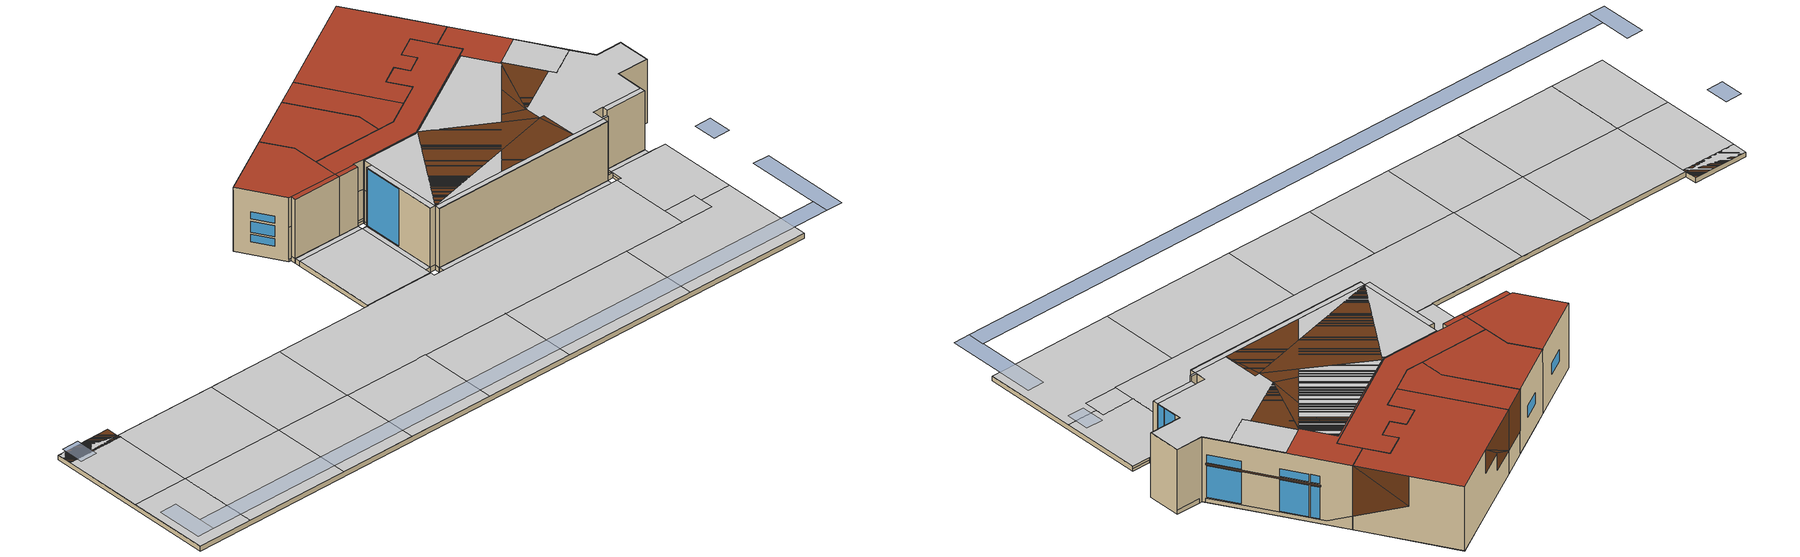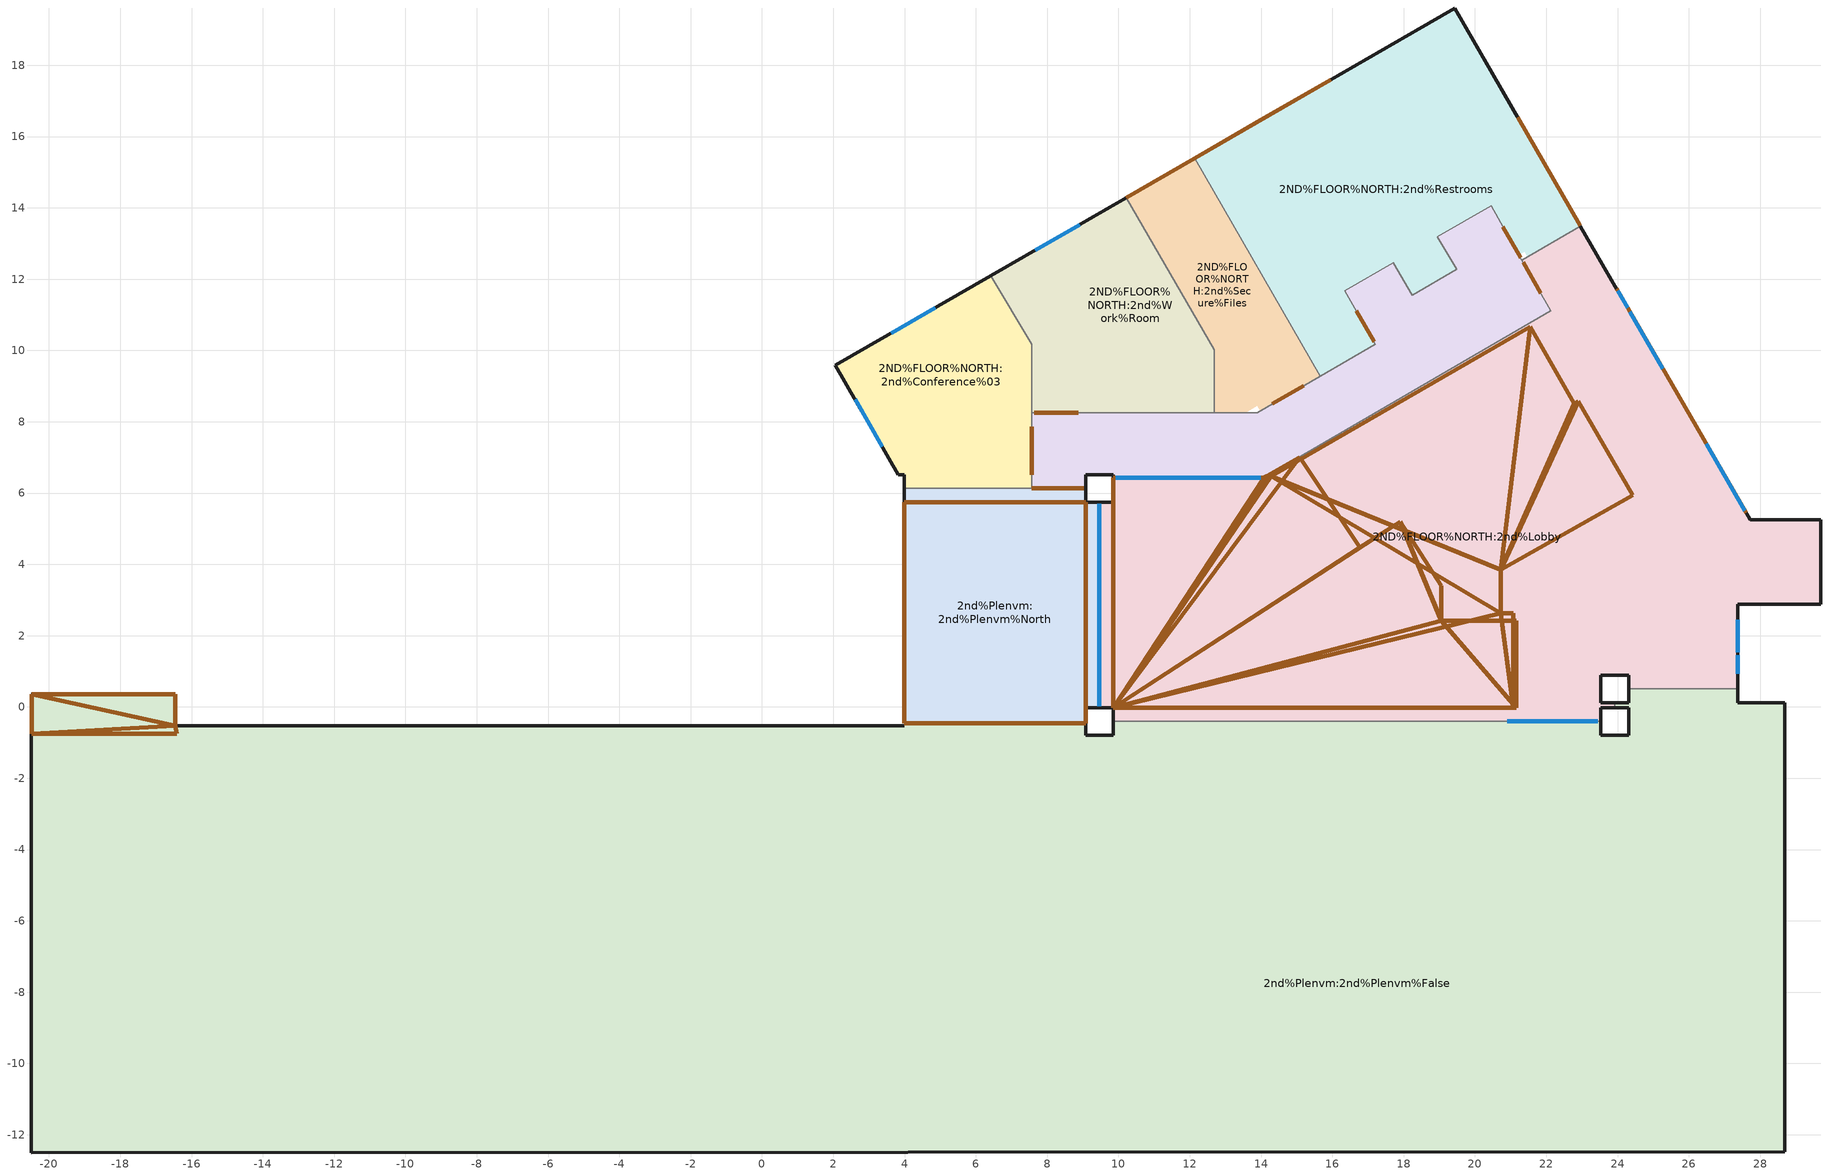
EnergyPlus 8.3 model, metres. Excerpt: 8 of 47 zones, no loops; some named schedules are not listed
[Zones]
2nd%Plenvm:2nd%Plenvm%False
 floor outside (27): 28.69,-12.48 -20.49,-12.51 -20.49,0.36 -16.46,0.36 -16.46,-0.52 3.99,-0.52 3.99,-0.78 -16.71,-0.78 -16.71,-0.72 -16.71,0.11 -20.24,0.11 -20.24,-0.72 -20.23,-6.1 -20.22,-12.26 -13.11,-12.26 24.42,-12.26 24.42,-6.89 24.64,-6.89 24.64,-6.9 27.38,-6.9 27.38,-4.08 27.37,-4.08 27.37,0.12 28.69,0.12 z4.42
 floor to 1ST%FLOOR:1st%Conference (6): -16.36,-6.1 -20.23,-6.1 -20.24,-0.71 -16.71,-0.71 -16.71,-0.78 -16.36,-0.78 z4.42
 floor to 1ST%FLOOR:1st%Research%Open%NE (6): 6.63,-3.26 3.14,-3.26 3.14,-5.65 -3.2,-5.65 -3.2,-0.78 3.99,-0.78 3.99,-0.45 6.63,-0.45 z4.42
 floor to 1ST%FLOOR:1st%Lobby (6): 27.37,-4.08 24.64,-4.08 24.64,-3.26 22.69,-3.26 22.69,-4.45 20.27,-4.45 20.27,-3.26 6.63,-3.26 6.63,-0.45 9.08,-0.45 9.08,-0.79 24.31,-0.79 24.31,0.12 27.37,0.12 z4.42; 27.37,0.12 24.31,0.12 24.31,0.51 27.37,0.51 z4.42; 24.31,-0.02 23.92,-0.02 23.92,0.12 24.31,0.12 z4.42; 23.53,-0.79 9.85,-0.79 9.85,-0.41 23.53,-0.41 z4.42
 floor to 1ST%FLOOR:1st%HVAC%Shaft (6): -16.71,-0.71 -20.24,-0.71 -20.24,0.11 -16.71,0.11 z4.42
 floor to 1ST%FLOOR:1st%Classroom (6): 24.42,-12.26 8.97,-12.26 8.97,-4.63 10.63,-4.63 10.63,-3.26 20.27,-3.26 20.27,-4.45 22.69,-4.45 22.69,-3.26 24.64,-3.26 24.64,-6.89 24.42,-6.89 z4.42
 floor to 1ST%FLOOR:1st%Vestibule (6): 27.37,-6.89 24.64,-6.89 24.64,-4.08 27.37,-4.08 z4.42
 floor to 1ST%FLOOR:1st%Research%Open%NW (6): -9.55,-5.65 -13.57,-5.65 -13.57,-2.72 -16.36,-2.72 -16.36,-0.78 -9.55,-0.78 z4.42
 floor to 1ST%FLOOR:1st%Research%Open%NM (6): -3.2,-5.65 -9.55,-5.65 -9.55,-0.78 -3.2,-0.78 z4.42
 floor to 1ST%FLOOR:1st%Break%Room (6): -13.11,-12.26 -20.22,-12.26 -20.23,-6.1 -16.36,-6.1 -16.36,-2.72 -13.57,-2.72 -13.57,-10.5 -13.11,-10.5 z4.42
 floor to 1ST%FLOOR:1st%Phone%Booth (6): 6.63,-5.65 3.14,-5.65 3.14,-3.26 6.63,-3.26 z4.42
 floor to 1ST%FLOOR:1st%Volunteer%Area (6): 8.97,-12.26 3.14,-12.26 3.14,-5.65 6.63,-5.65 6.63,-3.26 10.63,-3.26 10.63,-4.63 8.97,-4.63 z4.42
 floor to 1ST%FLOOR:1st%Research%Open%SW (6): -9.55,-12.26 -13.11,-12.26 -13.11,-10.5 -13.57,-10.5 -13.57,-5.65 -9.55,-5.65 z4.42
 floor to 1ST%FLOOR:1st%Research%Open%SM (6): -3.2,-12.26 -9.55,-12.26 -9.55,-5.65 -3.2,-5.65 z4.42
 floor to 1ST%FLOOR:1st%Research%Open%SE (6): 3.14,-12.26 -3.2,-12.26 -3.2,-5.65 3.14,-5.65 z4.42
 wall outside (extWall_61): -20.49,0.36 -20.49,-12.51 28.69,-12.48 28.69,0.12 / 3.99,-0.52 -16.46,-0.52 -16.46,0.36 z4.42:4.78; 28.69,0.12 27.37,0.12 z4.42:4.6; 28.69,0.12 27.37,0.12 z4.6:4.78
 wall outside (63): -16.46,0.36 -20.49,0.36 z4.42:4.78
 wall outside (65): 24.31,-0.02 24.31,-0.79 23.53,-0.79 / 9.85,-0.79 9.08,-0.79 z4.42:4.6; 24.31,-0.02 24.31,-0.79 23.53,-0.79 / 9.85,-0.79 9.08,-0.79 z4.6:4.78; 9.08,-0.79 9.08,-0.45 z4.42:4.78
 wall outside (67): 27.37,0.12 27.37,0.51 / 24.31,0.51 24.31,0.12 23.92,0.12 / 23.92,-0.02 24.31,-0.02 / 23.53,-0.79 23.53,-0.41 / 9.85,-0.41 9.85,-0.79 z4.42:4.78
 wall to 2nd%Plenvm:2nd%Plenvm%North (65): 9.08,-0.45 3.99,-0.45 z4.42:4.78
 wall to 2ND%FLOOR%NORTH:2nd%Lobby (52): 27.37,0.51 24.31,0.51 z4.42:4.78
 wall to 2ND%FLOOR%NORTH:2nd%Lobby (66): 23.53,-0.41 9.85,-0.41 z4.42:4.78
 door inside (7): -20.49,0.36 -16.46,-0.53 -16.46,0.36 z4.78; -20.49,-0.75 -16.41,-0.75 -16.46,-0.53 z4.78; -20.49,-0.75 -16.46,-0.53 -20.49,0.36 z4.78
 ceiling to 2ND%FLOOR%SOUTH:2nd%HVAC%Shaft (5): -20.49,-0.75 -16.41,-0.75 -16.41,-0.52 -16.46,-0.52 -16.46,0.36 -20.49,0.36 z4.78
 ceiling to 2ND%FLOOR%SOUTH:2nd%Open%Office%NE (3): -3.25,-6.65 19.4,-6.68 23.99,-6.68 23.99,-0.79 9.08,-0.79 9.08,-0.45 3.99,-0.45 3.99,-0.52 -3.25,-0.52 z4.78
 ceiling to 2ND%FLOOR%SOUTH:2nd%Conference%02 (3): 23.99,-5.07 26.41,-5.07 26.41,-5.68 28.69,-5.68 28.69,0.12 24.31,0.12 24.31,-0.79 23.99,-0.79 z4.78
 ceiling to 2ND%FLOOR%SOUTH:2nd%Open%Office%SW (3): -20.49,-12.51 -16.41,-12.51 -16.41,-6.64 -20.49,-6.63 z4.78
 ceiling to 2ND%FLOOR%SOUTH:2nd%Open%Office%SMW (3): -16.41,-12.51 -8.82,-12.51 -8.82,-6.64 -16.41,-6.64 z4.78
 ceiling to 2ND%FLOOR%SOUTH:2nd%Open%Office%SM (3): -8.82,-12.51 -3.25,-12.5 -3.25,-6.65 -8.82,-6.64 z4.78
 ceiling to 2ND%FLOOR%SOUTH:2nd%Open%Office%SE (3): -3.25,-12.5 3.09,-12.5 3.09,-6.66 -3.25,-6.65 z4.78
 ceiling to 2ND%FLOOR%SOUTH:2nd%Open%Office%SME1 (3): 3.09,-12.5 9.61,-12.5 9.61,-6.67 3.09,-6.66 z4.78
 ceiling to 2ND%FLOOR%SOUTH:2nd%Open%Office%SME (3): 9.61,-12.5 19.4,-12.49 19.4,-6.68 9.61,-6.67 z4.78
 ceiling to 2ND%FLOOR%SOUTH:2nd%Conference%01 (3): 19.4,-12.49 28.69,-12.48 28.69,-5.68 26.41,-5.68 26.41,-6.68 19.4,-6.68 z4.78
 ceiling to 2ND%FLOOR%SOUTH:2nd%Phone%Booth (3): 23.99,-6.68 26.41,-6.68 26.41,-5.07 23.99,-5.07 z4.78
 ceiling to 2ND%FLOOR%SOUTH:2nd%Open%Office%NMW (3): -16.41,-6.64 -8.82,-6.64 -8.82,-0.52 -16.41,-0.52 z4.78
 ceiling to 2ND%FLOOR%SOUTH:2nd%Open%Office%NME (3): -8.82,-6.64 -3.25,-6.65 -3.25,-0.52 -8.82,-0.52 z4.78
 ceiling to 2ND%FLOOR%SOUTH:2nd%Open%Office%NW (3): -20.49,-6.63 -16.41,-6.64 -16.41,-0.75 -20.49,-0.75 z4.78
 ceiling to 2ND%FLOOR%SOUTH:2nd%Conference%02 (67): 24.31,0.12 27.37,0.12 27.37,0.51 24.31,0.51 z4.78
 ceiling to 2ND%FLOOR%SOUTH:2nd%Open%Office%NE (67): 9.86,-0.79 23.53,-0.79 23.53,-0.41 9.86,-0.41 z4.78
2nd%Plenvm:2nd%Plenvm%North
 floor to 1ST%FLOOR:1st%Lobby (6): 9.08,-0.45 3.99,-0.45 3.99,5.74 9.08,5.74 z4.42; 9.47,-0.02 9.08,-0.02 9.08,5.74 9.47,5.74 z4.42; 9.08,5.74 3.99,5.74 3.99,6.13 9.08,6.13 z4.42
 wall outside (29): 9.08,-0.45 9.08,-0.02 z4.42:4.6; 9.08,-0.45 9.08,-0.02 z4.6:4.78; 3.99,5.74 3.99,-0.45 z4.42:4.78
 wall outside (67): 9.08,-0.02 9.47,-0.02 / 9.47,5.74 9.08,5.74 9.08,6.13 / 3.99,6.13 3.99,5.74 z4.42:4.78
 wall to 2ND%FLOOR%NORTH:2nd%Lobby (32): 9.47,-0.02 9.47,5.74 z4.42:4.78
 wall to 2ND%FLOOR%NORTH:2nd%Corridor (22): 9.08,6.13 7.57,6.13 z4.42:4.78
 wall to 2ND%FLOOR%NORTH:2nd%Conference%03 (22): 7.57,6.13 3.99,6.13 z4.42:4.78
 window inside (1008): 9.47,0.02 9.47,5.7 z4.46:4.74
 door inside (7): 9.08,-0.45 4,-0.45 4,5.74 9.08,5.74 z4.42
 ceiling to 2ND%FLOOR%SOUTH:2nd%Open%Office%NE (3): 3.99,-0.45 9.08,-0.45 9.08,5.74 3.99,5.74 z4.78
 ceiling to 2ND%FLOOR%SOUTH:2nd%Open%Office%NE (67): 9.08,-0.01 9.47,-0.01 9.47,5.74 9.08,5.74 z4.78; 4,5.74 9.07,5.74 9.07,6.13 4,6.13 z4.78
2ND%FLOOR%NORTH:2nd%Lobby
 floor to 1ST%FLOOR:1st%Lobby (6): 27.37,0.89 23.53,0.89 23.53,-0.02 9.85,-0.02 9.85,6.43 14.08,6.43 19.49,9.57 20.83,7.24 22.89,8.43 23.85,6.74 26.1,8.04 27.72,5.25 29.69,5.25 29.69,2.87 27.37,2.87 z4.42; 23.92,-0.02 23.53,-0.02 23.53,0.12 23.92,0.12 z4.42; 27.37,0.51 24.31,0.51 24.31,0.89 27.37,0.89 z4.42; 9.85,-0.02 9.47,-0.02 9.47,5.74 9.85,5.74 z4.42; 23.53,-0.41 9.85,-0.41 9.85,-0.02 23.53,-0.02 z4.42
 floor to 1ST%FLOOR:1st%Electrical%Room (6): 26.1,8.04 23.85,6.74 22.89,8.43 21.55,10.77 22.11,11.1 22.3,11.2 21.47,12.63 22.96,13.49 z4.42
 floor to 1ST%FLOOR:1st%Corridor (6): 22.3,11.2 22.13,11.11 21.31,12.53 21.47,12.63 z4.42
 floor to 1ST%FLOOR:1st%Elevator%Machine (6): 22.89,8.43 20.83,7.24 19.49,9.57 21.55,10.77 z4.42
 floor to 2ND%FLOOR%NORTH:2nd%Lobby (67): 23.92,-0.02 23.53,-0.02 23.53,0.12 23.92,0.12 z4.78; 23.92,-0.02 23.53,-0.02 23.53,0.12 23.92,0.12 z4.78; 27.37,0.51 24.31,0.51 24.31,0.89 27.37,0.89 z4.78; 27.37,0.51 24.31,0.51 24.31,0.89 27.37,0.89 z4.78; 9.85,-0.02 9.47,-0.02 9.47,5.74 9.85,5.74 z4.78; 9.85,-0.02 9.47,-0.02 9.47,5.74 9.85,5.74 z4.78; 23.53,-0.41 9.85,-0.41 9.85,-0.02 23.53,-0.02 z4.78; 23.53,-0.41 9.85,-0.41 9.85,-0.02 23.53,-0.02 z4.78
 wall outside (21): 23.53,0.12 23.53,0.89 z4.42:4.6; 23.53,0.12 23.53,0.89 z4.78:6.96; 23.53,0.12 23.53,0.89 z4.6:4.78; 23.53,0.12 23.53,0.89 z6.96:9.15
 wall outside (51): 23.53,0.89 24.31,0.89 z4.42:4.6; 23.53,0.89 24.31,0.89 z4.6:6.96; 23.53,0.89 24.31,0.89 z6.96:9.14
 wall outside (extWall_33): 27.37,0.89 27.37,2.87 z4.42:9.15; 27.72,5.25,4.42 27.61,5.44,4.42 27.61,5.44,4.73 23.79,12.06,4.73 22.96,13.49,5.43 22.96,13.49,9.15 27.72,5.25,9.15
 wall outside (35): 27.37,2.87 29.69,2.87 29.69,5.25 z4.42:9.15; 29.69,5.25,4.73 27.94,5.25,4.73 27.94,5.25,4.42 27.72,5.25,4.42 27.72,5.25,9.15 29.69,5.25,9.15
 wall outside (29): 9.85,6.43 9.85,5.74 z4.42:4.6; 9.85,6.43 9.85,5.74 z4.6:6.96; 9.85,6.43 9.85,5.74 z6.96:9.14
 wall outside (67): 23.92,0.12 23.53,0.12 / 24.31,0.89 24.31,0.51 / 27.37,0.51 27.37,0.89 / 9.85,5.74 9.47,5.74 / 9.47,-0.02 9.85,-0.02 9.85,-0.41 / 23.53,-0.41 23.53,-0.02 23.92,-0.02 z4.42:4.78; 23.92,0.12 23.53,0.12 / 24.31,0.89 24.31,0.51 / 27.37,0.51 27.37,0.89 / 9.85,5.74 9.47,5.74 / 9.47,-0.02 9.85,-0.02 9.85,-0.41 / 23.53,-0.41 23.53,-0.02 23.92,-0.02 z4.78:9.15
 wall to 2ND%FLOOR%SOUTH:2nd%Open%Office%NE (22): 9.47,5.74 9.47,-0.01 / 9.86,-0.41 23.53,-0.41 z4.78:9.14
 wall to 2ND%FLOOR%SOUTH:2nd%Conference%02 (52): 24.31,0.51 27.37,0.51 z4.78:9.14
 wall to 2ND%FLOOR%SOUTH:2nd%Conference%02 (22): 23.92,-0.01 23.92,0.11 z4.78:9.14
 wall ground (35): 29.69,5.25 27.94,5.25 z4.42:4.73
 wall ground (extWall_33): 27.61,5.44,4.42 22.96,13.49,4.42 22.96,13.49,5.43 23.79,12.06,4.73 27.61,5.44,4.73
 wall to 2ND%FLOOR%NORTH:2nd%Restrooms (21): 22.96,13.49 21.31,12.53 z4.42:9.15
 wall to 2ND%FLOOR%NORTH:2nd%Corridor (21): 21.31,12.53 22.13,11.11 14.08,6.43 9.85,6.43 z4.42:9.15
 window inside (1006): 9.47,5.65 9.47,0.07 z4.87:9.05; 20.9,-0.41 23.44,-0.41 z4.87:7.22; 13.99,6.43 9.92,6.43 z4.79:9.08
 window (extWin_1003): 27.37,0.94 27.37,1.46 / 27.37,1.54 27.37,2.45 z4.46:9.1; 24.28,11.2 24.01,11.67 z4.79:7.1
 window (1005): 25.27,9.48 24.35,11.09 z4.79:7.1
 window (1002): 27.57,5.5 26.49,7.38 / 25.27,9.48 24.35,11.09 / 24.28,11.2 24.01,11.67 z7.33:7.92
 window (1004): 27.57,5.5 26.49,7.38 z4.79:7.1
 door inside (7): 19.05,2.42 17.91,5.2 19.05,3.4 z4.42; 21.16,-0.02 19.05,2.42 21.16,2.42 z4.42; 21.16,-0.02 9.85,-0.02 19.05,2.42 z4.42; 19.05,2.42 9.85,-0.02 17.91,5.2 z4.42; 16.78,4.48 17.91,5.2 9.85,-0.02 z4.42; 16.78,4.48 9.85,-0.02 15.08,7.01 z4.42; 9.85,-0.02 14.08,6.42 15.08,7.01 z4.42; 9.85,-0.02 9.86,6.42 14.08,6.42 z4.42; 20.73,3.85 24.42,5.93 22.9,8.57 z9.15; 20.73,3.85 22.9,8.57 22.79,8.51 z9.15; 20.73,3.85 22.79,8.51 21.55,10.67 z9.15; 14.29,6.48 20.73,3.85 21.55,10.67 z9.15; 14.29,6.48 20.73,2.63 20.73,3.85 z9.15; 21.08,-0.02 21.08,2.63 20.73,2.63 z9.15; 9.85,-0.02 21.08,-0.02 20.73,2.63 z9.15; 9.85,-0.02 20.73,2.63 14.29,6.48 z9.15; 9.85,-0.02 14.29,6.48 14.17,6.48 z9.15; 9.85,-0.02 14.17,6.48 14.08,6.42 z9.15; 9.85,-0.02 14.08,6.42 9.86,6.42 z9.15
 door (75): 27.61,5.44 23.98,11.72 z7.16:7.27
 door inside (25): 21.35,12.47 21.85,11.6 z4.72:7.15
 ceiling to 3RD%FLOOR%LOWER:3rd%Lower%Lobby (5): 9.85,-0.02 23.53,-0.02 23.53,0.89 27.35,0.89 27.35,2.89 29.68,2.89 29.68,5.23 27.71,5.23 26.84,6.73 24.68,5.49 22.9,8.57 22.79,8.51 21.55,10.67 14.29,6.48 14.17,6.48 14.08,6.43 9.85,6.43 z9.15
 ceiling to 3RD%FLOOR%LOWER:3rd%Lower%Vestibule (5): 24.68,5.49 26.84,6.73 25.05,9.82 22.9,8.57 z9.15
 ceiling to 3RD%FLOOR%LOWER:3rd%Lower%Lobby (67): 23.53,-0.02 23.92,-0.02 23.92,0.12 23.53,0.12 z9.15; 24.31,0.51 27.35,0.51 27.35,0.89 24.31,0.89 z9.15; 9.47,-0.02 9.85,-0.02 9.85,5.74 9.47,5.74 z9.15; 9.85,-0.38 23.53,-0.38 23.53,-0.02 9.85,-0.02 z9.15
 roof outside (roof_69): 14.17,6.48 14.29,6.48 21.55,10.67 22.79,8.51 25.05,9.82 27.71,5.23 29.68,5.23 29.68,2.89 27.35,2.89 27.35,0.89 27.37,0.89 27.37,2.87 29.69,2.87 29.69,5.25 27.72,5.25 22.96,13.49 21.31,12.53 22.13,11.11 z9.15
 roof outside (67): 9.85,-0.41 23.53,-0.41 23.53,-0.38 9.85,-0.38 z9.15
2ND%FLOOR%NORTH:2nd%Corridor
 floor to 1ST%FLOOR:1st%Lobby (10): 19.49,9.57 14.08,6.43 9.85,6.43 9.85,6.52 8.27,6.52 8.27,7.69 12.6,7.69 13.56,8.25 13.89,8.25 13.98,8.3 14.8,6.87 19.49,9.58 z4.42; 9.08,6.13 7.57,6.13 7.57,6.23 8.27,6.23 8.27,6.52 9.08,6.52 z4.42
 floor to 1ST%FLOOR:1st%Restroom (10): 21.23,12.68 17.13,10.32 16.34,11.68 17.71,12.46 18.24,11.55 19.49,12.27 18.94,13.19 20.45,14.06 z4.42
 floor to 1ST%FLOOR:1st%Mchncl%Rm%01 (10): 10.21,7.69 8.27,7.69 8.27,6.52 7.57,6.52 7.57,8.25 10.21,8.25 z4.42; 8.27,6.23 7.57,6.23 7.57,6.52 8.27,6.52 z4.42
 floor to 1ST%FLOOR:1st%Corridor (10): 22.13,11.11 14.8,6.87 13.98,8.3 17.21,10.18 17.13,10.32 21.23,12.68 21.31,12.53 z4.42
 floor to 1ST%FLOOR:1st%Edctn%Strg (10): 13.56,8.25 12.6,7.69 10.21,7.69 10.21,8.25 z4.42
 floor to 2ND%FLOOR%NORTH:2nd%Corridor (67): 9.08,6.13 7.57,6.13 7.57,6.52 9.08,6.52 z4.78; 9.08,6.13 7.57,6.13 7.57,6.52 9.08,6.52 z4.78
 wall outside (29): 9.08,6.52 9.85,6.52 z4.42:4.6; 9.08,6.52 9.85,6.52 z4.78:6.96; 9.08,6.52 9.85,6.52 z4.6:4.78; 9.08,6.52 9.85,6.52 z6.96:9.15; 9.85,6.52 9.85,6.43 z4.42:9.15
 wall outside (67): 9.08,6.13 9.08,6.52 z4.42:4.78; 9.08,6.13 9.08,6.52 z4.78:9.15
 wall to 2ND%FLOOR%SOUTH:2nd%Open%Office%NE (22): 7.57,6.13 9.07,6.13 z4.78:9.14
 wall to 2ND%FLOOR%NORTH:2nd%Restrooms (22): 21.31,12.53 20.45,14.06 18.94,13.19 19.49,12.27 18.24,11.55 17.71,12.46 16.34,11.68 17.21,10.18 15.67,9.28 z4.42:9.15
 wall to 2ND%FLOOR%NORTH:2nd%Secure%Files (21): 15.67,9.28 13.89,8.25 12.68,8.25 z4.42:9.15
 wall to 2ND%FLOOR%NORTH:2nd%Work%Room (22): 12.68,8.25 7.57,8.25 z4.42:9.15
 wall to 2ND%FLOOR%NORTH:2nd%Conference%03 (22): 7.57,8.25 7.57,6.52 z4.42:9.15
 wall to 2ND%FLOOR%NORTH:2nd%Conference%03 (67): 7.57,6.52 7.57,6.13 z4.42:4.78; 7.57,6.52 7.57,6.13 z4.78:9.15
 door inside (7): 7.57,6.13 9.03,6.13 z4.83:9.09; 8.88,8.25 7.64,8.25 z4.72:7.15
 door inside (25): 16.67,11.11 17.17,10.24 / 21.28,12.6 20.78,13.48 / 7.57,7.86 7.57,6.52 z4.72:7.15; 15.19,9.01 14.32,8.5 z4.72:6.85
 ceiling to 3RD%FLOOR%LOWER:3rd%Lower%Lobby (5): 9.85,6.43 14.08,6.43 14.17,6.48 9.85,6.48 z9.15
 roof outside (roof_69): 7.57,6.52 9.85,6.52 9.85,6.48 14.17,6.48 22.13,11.11 21.31,12.53 20.45,14.06 18.94,13.19 19.49,12.27 18.24,11.55 17.71,12.46 16.34,11.68 17.21,10.18 13.89,8.25 7.57,8.25 z9.15
 roof outside (67): 7.57,6.13 9.08,6.13 9.08,6.52 7.57,6.52 z9.15
2ND%FLOOR%NORTH:2nd%Conference%03
 floor to 1ST%FLOOR:1st%Lobby (10): 7.57,6.13 3.99,6.13 3.99,6.23 7.57,6.23 z4.42
 floor to 1ST%FLOOR:1st%Mchncl%Rm%01 (10): 7.57,6.52 3.83,6.52 2.06,9.58 6.42,12.1 7.57,10.18 z4.42; 7.57,6.23 3.99,6.23 3.99,6.52 7.57,6.52 z4.42
 floor to 2ND%FLOOR%NORTH:2nd%Conference%03 (67): 7.57,6.13 3.99,6.13 3.99,6.52 7.57,6.52 z4.78; 7.57,6.13 3.99,6.13 3.99,6.52 7.57,6.52 z4.78
 wall outside (59): 6.42,12.1 2.06,9.58 3.83,6.52 z4.42:9.15
 wall outside (29): 3.83,6.52 4,6.52 z4.6:6.96; 3.83,6.52 4,6.52 z6.96:9.14
 wall outside (67): 3.99,6.52 3.99,6.13 z4.42:4.78; 3.99,6.52 3.99,6.13 z4.78:9.15
 wall to 2ND%FLOOR%SOUTH:2nd%Open%Office%NE (22): 4,6.13 7.57,6.13 z4.78:9.14
 wall to 2ND%FLOOR%NORTH:2nd%Work%Room (21): 7.57,8.25 7.57,10.18 6.42,12.1 z4.42:9.15
 window (1009): 4.87,11.2 3.62,10.48 z6.1:6.93
 window (extWin_1001): 2.61,8.62 3.38,7.3 z7.05:7.6
 window (1002): 2.61,8.62 3.38,7.3 z5.35:5.9
 window (extWin_1003): 2.61,8.62 3.38,7.3 z6.07:6.89
 roof outside (roof_69): 3.83,6.52 7.57,6.52 7.57,10.18 6.42,12.1 2.06,9.58 z9.15
 roof outside (67): 3.99,6.13 7.57,6.13 7.57,6.52 3.99,6.52 z9.15
2ND%FLOOR%NORTH:2nd%Restrooms
 floor to 1ST%FLOOR:1st%Electrical%Room (6): 22.96,13.49 21.47,12.63 21.39,12.77 22.88,13.64 z4.42
 floor to 1ST%FLOOR:1st%Restroom (6): 21.23,12.68 20.45,14.06 18.94,13.19 19.49,12.27 18.24,11.55 17.71,12.46 16.34,11.68 17.13,10.32 15.6,9.44 15.07,10.33 12.15,15.4 19.43,19.61 22.88,13.64 21.39,12.77 z4.42
 floor to 1ST%FLOOR:1st%Corridor (6): 17.21,10.18 15.67,9.28 15.07,10.32 15.07,10.33 15.6,9.44 17.13,10.32 z4.42
 wall outside (extWall_55): 22.96,13.49,5.43 21.2,16.54,6.94 21.2,16.54,9.15 22.96,13.49,9.15; 15.95,17.6,7.42 14,16.47,7.42 14,16.47,6.12 12.14,15.4,6.12 12.14,15.4,9.15 15.95,17.6,9.15
 wall ground (extWall_55): 22.96,13.49,4.42 19.43,19.61,4.42 19.43,19.61,9.15 21.2,16.54,9.15 21.2,16.54,6.94 22.96,13.49,5.43; 19.43,19.61,4.42 12.14,15.4,4.42 12.14,15.4,6.12 14,16.47,6.12 14,16.47,7.42 15.95,17.6,7.42 15.95,17.6,9.15 19.43,19.61,9.15
 wall to 2ND%FLOOR%NORTH:2nd%Secure%Files (41): 12.14,15.4 15.67,9.28 z4.42:9.15
 door (59): 22.96,13.49,9.14 21.2,16.54,6.94 21.2,16.54,9.14; 22.96,13.49,5.44 21.2,16.54,6.94 22.96,13.49,9.14; 15.95,17.6,9.14 12.14,15.4,6.12 12.14,15.4,9.14; 14,16.47,7.42 12.14,15.4,6.12 15.95,17.6,9.14; 15.95,17.6,7.42 14,16.47,7.42 15.95,17.6,9.14; 14,16.47,6.12 12.14,15.4,6.12 14,16.47,7.42
 roof outside (roof_69): 15.67,9.28 17.21,10.18 16.34,11.68 17.71,12.46 18.24,11.55 19.49,12.27 18.94,13.19 20.45,14.06 21.31,12.53 22.96,13.49 19.43,19.61 12.14,15.4 z9.15
2ND%FLOOR%NORTH:2nd%Work%Room
 floor to 1ST%FLOOR:1st%Mchncl%Rm%01 (10): 10.21,8.25 7.57,8.25 7.57,10.18 6.42,12.1 7.78,12.88 10.21,8.67 z4.42
 floor to 1ST%FLOOR:1st%Edctn%Strg (10): 12.68,8.25 10.21,8.25 10.21,8.67 7.78,12.88 10.21,14.29 12.68,10.02 z4.42
 wall outside (59): 10.15,14.25,4.42 6.42,12.1,4.42 6.42,12.1,9.15 10.21,14.29,9.15 10.21,14.29,6.12 10.15,14.25,6.12
 wall to 2ND%FLOOR%NORTH:2nd%Secure%Files (21): 12.68,8.25 12.68,10.02 10.21,14.29 z4.42:9.15
 wall ground (59): 10.21,14.29 10.15,14.25 z4.42:6.12
 window (1009): 8.91,13.53 7.66,12.81 z6.1:6.93
 roof outside (roof_69): 7.57,8.25 12.68,8.25 12.68,10.02 10.21,14.29 6.42,12.1 7.57,10.18 z9.15
2ND%FLOOR%NORTH:2nd%Secure%Files
 floor to 1ST%FLOOR:1st%Corridor (10): 15.67,9.28 13.98,8.3 13.89,8.45 13.61,8.28 13.08,9.18 15.07,10.32 z4.42
 floor to 1ST%FLOOR:1st%Edctn%Strg (10): 13.61,8.28 13.56,8.25 12.68,8.25 12.68,10.02 10.21,14.29 12.14,15.4 15.07,10.32 13.08,9.18 z4.42
 wall outside (extWall_55): 12.14,15.4 10.21,14.29 z6.12:9.15
 wall ground (extWall_55): 12.14,15.4 10.21,14.29 z4.42:6.12
 door (59): 12.14,15.4 10.22,14.29 z6.12:9.14
 roof outside (roof_69): 12.68,8.25 13.89,8.25 15.67,9.28 12.14,15.4 10.21,14.29 12.68,10.02 z9.15
shading: 30.3,-3.88 29.07,-3.88 29.07,-2.2 30.3,-2.2 z7.13; -20.88,-14.13 -22.1,-14.13 -22.11,-10.73 -20.88,-10.73 z7.13; -20.88,-3.54 -22.1,-3.54 -22.1,-1.85 -20.88,-1.85 z7.13; 29.08,-14.1 -20.88,-14.13 -20.88,-12.9 29.08,-12.87 z7.13; 30.31,-14.1 29.08,-14.1 29.07,-7.46 30.3,-7.45 z7.13
[Building]
Building: North Axis {deg}=0; Terrain=Suburbs; Loads Convergence Tolerance Value=0.4; Temperature Convergence Tolerance Value {deltaC}=0.4; Solar Distribution=FullExterior; Maximum Number of Warmup Days=25; Minimum Number of Warmup Days=6
[Site:Location]
Phipps_CSL_Building: Latitude {deg}=40.5; Longitude {deg}=-80.22; Time Zone {hr}=-5; Elevation {m}=373
[SizingPeriod:DesignDay] Day of Month=15; Dry-Bulb Temperature Range Modifier Type=DefaultMultipliers; Humidity Condition Type=Wetbulb; Barometric Pressure {Pa}=96923.6; Wind Direction {deg}=0; Rain Indicator=No; Snow Indicator=No; Solar Model Indicator=ASHRAEClearSky; ASHRAE Clear Sky Optical Depth for Beam Irradiance (taub)=0; ASHRAE Clear Sky Optical Depth for Diffuse Irradiance (taud)=0
Name | Month | Day Type | Maximum Dry-Bulb Temperature {C} | Daily Dry-Bulb Temperature Range {deltaC} | Wetbulb or DewPoint at Maximum Dry-Bulb {C} | Wind Speed {m/s} | Daylight Saving Time Indicator | Sky Clearness
Summer Design Day in Phipps_CSL_Building | 7 | SummerDesignDay | 31.7 | 10.5 | 22.5 | 0 | Yes | 0.98
Winter Design Day in Phipps_CSL_Building | 1 | WinterDesignDay | -16.8 | 0 | -16.8 | 12.7 | No | 0
[Site:GroundTemperature:BuildingSurface]
14, 14, 14, 14, 14, 14, 14, 14, 14, 14, 14, 14
[Site:GroundTemperature:Deep]
14.89, 14.89, 14.89, 14.89, 14.89, 14.89, 14.89, 14.89, 14.89, 14.89, 14.89, 14.89
[Site:GroundReflectance]
0.2, 0.2, 0.2, 0.2, 0.2, 0.2, 0.2, 0.2, 0.2, 0.2, 0.2, 0.2
[Site:GroundReflectance:SnowModifier]
1, 1
[Material]
Name | Roughness | Thickness {m} | Conductivity {W/m-K} | Density {kg/m3} | Specific Heat {J/kg-K} | Thermal Absorptance | Solar Absorptance | Visible Absorptance
3_1_10014 | Rough | 0.003 | 0.06 | 288 | 1380 | 0.9 | 0.7 | 0.7
3_2_10013 | Rough | 0.0381 | 0.38 | 1200 | 1000 | 0.9 | 0.7 | 0.7
5_1_10007 | Rough | 0.1397 | 1.311 | 2240 | 836.8 | 0.9 | 0.7 | 0.7
7_1_400 | Rough | 0.2 | 0.1 | 12 | 840 | 0.9 | 0.7 | 0.7
11_1_10005 | Rough | 0.5 | 0.36 | 1840 | 840 | 0.9 | 0.29 | 0.29
11_2_10006 | MediumRough | 0.0508 | 0.049 | 265 | 836.8 | 0.9 | 0.7 | 0.7
13_3_10007 | Rough | 0.3048 | 1.311 | 2240 | 836.8 | 0.9 | 0.7 | 0.7
13_5_10001 | Smooth | 0.0159 | 0.16 | 784.9 | 830 | 0.9 | 0.92 | 0.92
19_1_10004 | Rough | 0.0254 | 0.11 | 544.62 | 1210 | 0.9 | 0.78 | 0.78
15_3_10006 | MediumRough | 0.0787 | 0.049 | 265 | 836.8 | 0.9 | 0.7 | 0.7
15_4_10008 | Smooth | 0.0159 | 0.14 | 784.9 | 830 | 0.9 | 0.92 | 0.92
15_5_10009 | MediumRough | 0.2032 | 0.039 | 48.1 | 1380 | 0.9 | 0.7 | 0.7
21_2_10002 | Rough | 0.0762 | 0.063 | 240 | 1260 | 0.9 | 0.6 | 0.6
25_1_108 | Rough | 0.035 | 0.19 | 700 | 2390 | 0.9 | 0.5 | 0.5
27_1_5 | Rough | 0.105 | 0.84 | 1700 | 800 | 0.9 | 0.7 | 0.7
27_2_103 | Rough | 0.1182 | 0.034 | 35 | 1400 | 0.9 | 0.6 | 0.6
27_3_11 | Rough | 0.1 | 0.51 | 1400 | 1000 | 0.9 | 0.6 | 0.6
27_4_66 | Rough | 0.013 | 0.4 | 1000 | 1000 | 0.9 | 0.5 | 0.5
31_2_6 | Rough | 0.115 | 0.62 | 1700 | 800 | 0.9 | 0.7 | 0.7
47_6_10010 | Smooth | 0.019 | 0.12 | 544 | 1210 | 0.9 | 0.92 | 0.92
51_1_10017 | Rough | 0.0254 | 0.14 | 650 | 2000 | 0.9 | 0.7 | 0.7
51_2_10012 | Rough | 0.0762 | 0.03 | 43 | 1210 | 0.9 | 0.7 | 0.7
51_3_10001 | Smooth | 0.015 | 0.16 | 784.9 | 830 | 0.9 | 0.92 | 0.92
51_5_10009 | MediumRough | 0.101 | 0.039 | 48.1 | 1380 | 0.9 | 0.7 | 0.7
51_6_10007 | Rough | 0.139 | 1.311 | 2240 | 836.8 | 0.9 | 0.7 | 0.7
55_3_10007; 53_3_10007 | Rough | 0.4572 | 1.311 | 2240 | 836.8 | 0.9 | 0.7 | 0.7
59_3_10001 | Smooth | 0.0158 | 0.16 | 784.9 | 830 | 0.9 | 0.92 | 0.92
65_1_10007 | Rough | 0.1524 | 1.311 | 2240 | 836.8 | 0.9 | 0.7 | 0.7
69_2_10018 | Rough | 0.05 | 0.15 | 25 | 1200 | 0.9 | 0.7 | 0.7
69_3_10012 | Rough | 0.203 | 0.03 | 43 | 1210 | 0.9 | 0.7 | 0.7
75_1_45 | Rough | 0.002 | 160 | 2800 | 880 | 0.3 | 0.3 | 0.3
75_2_10009 | MediumRough | 0.0508 | 0.039 | 48.1 | 1380 | 0.9 | 0.7 | 0.7
75_3_10010 | Smooth | 0.01905 | 0.12 | 544 | 1210 | 0.9 | 0.92 | 0.92
[Material:NoMass] Roughness=Rough; Thermal Absorptance=0.9; Solar Absorptance=0.7; Visible Absorptance=0.7
Name | Thermal Resistance {m2-K/W}
10_RVAL_2 | 0.009
41_RVAL_3; 51_RVAL_4; 52_RVAL_3; 61_RVAL_2; 63_RVAL_2; 75_RVAL_5 | 0.15
67_RVAL_1 | 999
[Material:RoofVegetation]
69_1_10024: Height of Plants {m}=0.1; Leaf Area Index=5; Leaf Reflectivity=0.22; Leaf Emissivity=0.95; Minimum Stomatal Resistance {s/m}=100; Soil Layer=Green Roof Soil; Roughness=Rough; Thickness {m}=0.203; Conductivity of Dry Soil {W/m-K}=0.99; Density of Dry Soil {kg/m3}=1270; Specific Heat of Dry Soil {J/kg-K}=1000; Thermal Absorptance=0.9; Solar Absorptance=0.7; Visible Absorptance=0.7; Saturation Volumetric Moisture Content of the Soil Layer=0.5; Residual Volumetric Moisture Content of the Soil Layer=0.01; Initial Volumetric Moisture Content of the Soil Layer=0.15
[WindowMaterial:Glazing] Optical Data Type=SpectralAverage; Infrared Transmittance at Normal Incidence=0; Dirt Correction Factor for Solar and Visible Transmittance=1
Name | Thickness {m} | Solar Transmittance at Normal Incidence | Front Side Solar Reflectance at Normal Incidence | Back Side Solar Reflectance at Normal Incidence | Visible Transmittance at Normal Incidence | Front Side Visible Reflectance at Normal Incidence | Back Side Visible Reflectance at Normal Incidence | Front Side Infrared Hemispherical Emissivity | Back Side Infrared Hemispherical Emissivity | Conductivity {W/m-K}
2 | 0.003 | 0.837 | 0.075 | 0.075 | 0.898 | 0.081 | 0.081 | 0.84 | 0.84 | 0.9
38 | 0.003 | 0.74 | 0.09 | 0.1 | 0.82 | 0.11 | 0.12 | 0.84 | 0.2 | 0.9
40 | 0.003 | 0.63 | 0.19 | 0.22 | 0.85 | 0.056 | 0.079 | 0.84 | 0.1 | 0.9
49 | 0.00051 | 0.656 | 0.249 | 0.227 | 0.868 | 0.064 | 0.06 | 0.136 | 0.72 | 0.14
[WindowMaterial:Gas]
Name | Gas Type | Thickness {m}
1002 | Air | 0.013
1005 | Krypton | 0.003
1007 | Krypton | 0.008
1024 | Krypton | 0.02
[Construction]
3: 3_1_10014, 3_2_10013
5; 6: 5_1_10007
7: 7_1_400
10: 3_2_10013, 10_RVAL_2
extWall_61: 19_1_10004, 61_RVAL_2, 15_3_10006, 15_4_10008, 15_5_10009, 13_5_10001
21; 22: 13_5_10001, 21_2_10002, 13_5_10001
25; 29: 25_1_108
27: 27_1_5, 27_2_103, 27_3_11, 27_4_66
32: 27_4_66, 31_2_6, 27_4_66
extWall_33: 13_3_10007, 21_2_10002, 13_5_10001
35: 13_3_10007
41: 13_5_10001, 21_2_10002, 41_RVAL_3, 13_5_10001
51: 51_1_10017, 51_2_10012, 51_3_10001, 51_RVAL_4, 51_5_10009, 51_6_10007
52: 51_6_10007, 51_5_10009, 52_RVAL_3, 51_3_10001, 51_2_10012, 51_1_10017
59: 55_3_10007, 21_2_10002, 59_3_10001
63: 19_1_10004, 63_RVAL_2, 15_3_10006, 15_4_10008, 15_5_10009, 47_6_10010
65; 66: 65_1_10007
67: 67_RVAL_1
roof_69: 69_1_10024, 69_2_10018, 69_3_10012, 51_6_10007
75: 75_1_45, 75_2_10009, 75_3_10010, 75_1_45, 75_RVAL_5, 75_1_45
extWin_1001; 1002; 1005: 2, 1007, 49, 1005, 49, 1007, 2
extWin_1003; 1004; 1006; 1009: 40, 1024, 2
1008: 38, 1002, 2
extWall_55: 11_1_10005, 11_2_10006, 53_3_10007, 21_2_10002, 13_5_10001
[WindowProperty:FrameAndDivider] Frame Outside Projection {m}=0; Frame Inside Projection {m}=0; Frame Conductance {W/m2-K}=9.5; Ratio of Frame-Edge Glass Conductance to Center-Of-Glass Conductance=1; Frame Solar Absorptance=0.5; Frame Visible Absorptance=0.5; Frame Thermal Hemispherical Emissivity=0.9; Divider Type=DividedLite; Divider Width {m}=0; Number of Horizontal Dividers=0; Number of Vertical Dividers=0; Divider Outside Projection {m}=0; Divider Inside Projection {m}=0; Divider Conductance {W/m2-K}=0; Ratio of Divider-Edge Glass Conductance to Center-Of-Glass Conductance=1; Divider Solar Absorptance=0; Divider Visible Absorptance=0; Divider Thermal Hemispherical Emissivity=0.9; Outside Reveal Solar Absorptance=0.5; Inside Sill Depth {m}=0; Inside Sill Solar Absorptance=0.5; Inside Reveal Depth {m}=0; Inside Reveal Solar Absorptance=0.5
Name | Frame Width {m}
3 | 0.092
5 | 0.0635
6 | 0.0625
[Zone] Type=1; Multiplier=1; Ceiling Height {m}=Autocalculate; Floor Area {m2}=autocalculate
Name | Volume {m3} | Zone Inside Convection Algorithm
2nd%Plenvm:2nd%Plenvm%False | 106.223 | AdaptiveConvectionAlgorithm
2nd%Plenvm:2nd%Plenvm%North | 8.29768 | AdaptiveConvectionAlgorithm
2ND%FLOOR%NORTH:2nd%Lobby | 750.196 | TARP
2ND%FLOOR%NORTH:2nd%Restrooms | 241.678 | TARP
2ND%FLOOR%NORTH:2nd%Corridor | 157.933 | TARP
2ND%FLOOR%NORTH:2nd%Secure%Files | 77.5278 | TARP
2ND%FLOOR%NORTH:2nd%Conference%03 | 106.822 | TARP
2ND%FLOOR%NORTH:2nd%Work%Room | 117.214 | TARP
[People] Number of People Calculation Method=People; Fraction Radiant=0.3; Sensible Heat Fraction=AUTOCALCULATE; Activity Level Schedule=Activity Schedule; Carbon Dioxide Generation Rate {m3/s-W}=3.82E-8; Enable ASHRAE 55 Comfort Warnings=No; Mean Radiant Temperature Calculation Type=ZoneAveraged; Work Efficiency Schedule=Work efficiency; Clothing Insulation Calculation Method=ClothingInsulationSchedule; Clothing Insulation Schedule=Clothing Schedule; Air Velocity Schedule=AirVelocitySchedule
Name | Zone or ZoneList | Number of People Schedule | Number of People
People 2nd%Plenvm:2nd%Plenvm%False | 2nd%Plenvm:2nd%Plenvm%False | alwaysZero | 0
People 2nd%Plenvm:2nd%Plenvm%North | 2nd%Plenvm:2nd%Plenvm%North | alwaysZero | 0
People 2ND%FLOOR%NORTH:2nd%Lobby | 2ND%FLOOR%NORTH:2nd%Lobby | alwaysZero | 5.63982
People 2ND%FLOOR%NORTH:2nd%Restrooms | 2ND%FLOOR%NORTH:2nd%Restrooms | alwaysZero | 1.05443
People 2ND%FLOOR%NORTH:2nd%Corridor | 2ND%FLOOR%NORTH:2nd%Corridor | alwaysZero | 1.71543
People 2ND%FLOOR%NORTH:2nd%Secure%Files | 2ND%FLOOR%NORTH:2nd%Secure%Files | alwaysZero | 0.165566
People 2ND%FLOOR%NORTH:2nd%Conference%03 | 2ND%FLOOR%NORTH:2nd%Conference%03 | researchOpenPeople | 0.483678
People 2ND%FLOOR%NORTH:2nd%Work%Room | 2ND%FLOOR%NORTH:2nd%Work%Room | alwaysZero | 0.750969
[Lights] Design Level Calculation Method=Watts/Area; Return Air Fraction=0; Fraction Radiant=0.42; Fraction Visible=0.18; Fraction Replaceable=1
Name | Zone or ZoneList | Schedule | Lighting Level {W} | Watts per Zone Floor Area {W/m2}
2ND%FLOOR%NORTH:2nd%Lobby General lighting | 2ND%FLOOR%NORTH:2nd%Lobby | pythonInteriorLighting | 1579.15 | 5.203
2ND%FLOOR%NORTH:2nd%Restrooms General lighting | 2ND%FLOOR%NORTH:2nd%Restrooms | 1116 | 527.214 | 4.101
2ND%FLOOR%NORTH:2nd%Corridor General lighting | 2ND%FLOOR%NORTH:2nd%Corridor | pythonInteriorLighting | 171.5425 | 2.723
2ND%FLOOR%NORTH:2nd%Secure%Files General lighting | 2ND%FLOOR%NORTH:2nd%Secure%Files | 1106 | 198.6792 | 4.101
2ND%FLOOR%NORTH:2nd%Conference%03 General lighting | 2ND%FLOOR%NORTH:2nd%Conference%03 | weekdayOn | 338.5746 | 2.723
2ND%FLOOR%NORTH:2nd%Work%Room General lighting | 2ND%FLOOR%NORTH:2nd%Work%Room | pythonInteriorLighting | 300.3876 | 4.652
[ElectricEquipment] Schedule=pythonInteriorEquipment; Design Level Calculation Method=Watts/Area; Watts per Zone Floor Area {W/m2}=3.318; Fraction Latent=0; Fraction Radiant=0.2; Fraction Lost=0
Name | Zone or ZoneList | Design Level {W}
2ND%FLOOR%NORTH:2nd%Conference%03 Equipment 1 | 2ND%FLOOR%NORTH:2nd%Conference%03 | 266.0229
2ND%FLOOR%NORTH:2nd%Work%Room Equipment 1 | 2ND%FLOOR%NORTH:2nd%Work%Room | 275.3553
[ZoneInfiltration:DesignFlowRate] Schedule=On; Design Flow Rate Calculation Method=Flow/zone; Constant Term Coefficient=1; Temperature Term Coefficient=0; Velocity Term Coefficient=0; Velocity Squared Term Coefficient=0
Name | Zone or ZoneList | Design Flow Rate {m3/s}
2nd%Plenvm:2nd%Plenvm%False Infiltration | 2nd%Plenvm:2nd%Plenvm%False | 0.008852
2nd%Plenvm:2nd%Plenvm%North Infiltration | 2nd%Plenvm:2nd%Plenvm%North | 0.000691
2ND%FLOOR%NORTH:2nd%Lobby Infiltration | 2ND%FLOOR%NORTH:2nd%Lobby | 0.062516
2ND%FLOOR%NORTH:2nd%Restrooms Infiltration | 2ND%FLOOR%NORTH:2nd%Restrooms | 0.02014
2ND%FLOOR%NORTH:2nd%Corridor Infiltration | 2ND%FLOOR%NORTH:2nd%Corridor | 0.013161
2ND%FLOOR%NORTH:2nd%Secure%Files Infiltration | 2ND%FLOOR%NORTH:2nd%Secure%Files | 0.006461
2ND%FLOOR%NORTH:2nd%Conference%03 Infiltration | 2ND%FLOOR%NORTH:2nd%Conference%03 | 0.008902
2ND%FLOOR%NORTH:2nd%Work%Room Infiltration | 2ND%FLOOR%NORTH:2nd%Work%Room | 0.009768
[Exterior:Lights]
Exterior Facade Lighting: Schedule=calibratedExteriorLighting; Design Level {W}=2560; Control Option=ScheduleNameOnly
[Exterior:FuelEquipment]
ExteriorEquipment: Fuel Use Type=Electricity; Schedule=calibratedExteriorEquipment; Design Level {W}=1134.8
[GroundHeatExchanger:Vertical]
Vertical Ground Heat Exchanger_1: Design Flow Rate {m3/s}=0.0028; Number of Bore Holes=14; Bore Hole Length {m}=155.45; Bore Hole Radius {m}=0.073; Ground Thermal Conductivity {W/m-K}=2.86; Ground Thermal Heat Capacity {J/m3-K}=2250000; Ground Temperature {C}=12.7; Grout Thermal Conductivity {W/m-K}=0.692626; Pipe Thermal Conductivity {W/m-K}=0.391312; Pipe Out Diameter {m}=0.0266667; U-Tube Distance {m}=0.0253977; Pipe Thickness {m}=0.00241285; Maximum Length of Simulation=2; G-Function Reference Ratio=0.0005; Number of Data Pairs of the G Function=35; G-Function Ln(T/Ts) Value 1=-15.2996; G-Function G Value 1=-0.348322; G-Function Ln(T/Ts) Value 2=-14.201; G-Function G Value 2=0.022208; G-Function Ln(T/Ts) Value 3=-13.2202; G-Function G Value 3=0.412345; G-Function Ln(T/Ts) Value 4=-12.2086; G-Function G Value 4=0.867498; G-Function Ln(T/Ts) Value 5=-11.1888; G-Function G Value 5=1.357839; G-Function Ln(T/Ts) Value 6=-10.1816; G-Function G Value 6=1.852024; G-Function Ln(T/Ts) Value 7=-9.1815; G-Function G Value 7=2.345656; G-Function Ln(T/Ts) Value 8=-8.6809; G-Function G Value 8=2.593958; G-Function Ln(T/Ts) Value 9=-8.5; G-Function G Value 9=2.679; G-Function Ln(T/Ts) Value 10=-7.8; G-Function G Value 10=3.023; G-Function Ln(T/Ts) Value 11=-7.2; G-Function G Value 11=3.32; G-Function Ln(T/Ts) Value 12=-6.5; G-Function G Value 12=3.681; G-Function Ln(T/Ts) Value 13=-5.9; G-Function G Value 13=4.071; G-Function Ln(T/Ts) Value 14=-5.2; G-Function G Value 14=4.828; G-Function Ln(T/Ts) Value 15=-4.5; G-Function G Value 15=6.253; G-Function Ln(T/Ts) Value 16=-3.963; G-Function G Value 16=7.894; G-Function Ln(T/Ts) Value 17=-3.27; G-Function G Value 17=11.82; G-Function Ln(T/Ts) Value 18=-2.864; G-Function G Value 18=15.117; G-Function Ln(T/Ts) Value 19=-2.577; G-Function G Value 19=18.006; G-Function Ln(T/Ts) Value 20=-2.171; G-Function G Value 20=22.887; G-Function Ln(T/Ts) Value 21=-1.884; G-Function G Value 21=26.924; G-Function Ln(T/Ts) Value 22=-1.191; G-Function G Value 22=38.004; G-Function Ln(T/Ts) Value 23=-0.497; G-Function G Value 23=49.919; G-Function Ln(T/Ts) Value 24=-0.274; G-Function G Value 24=53.407; G-Function Ln(T/Ts) Value 25=-0.051; G-Function G Value 25=56.632; G-Function Ln(T/Ts) Value 26=0.196; G-Function G Value 26=59.825; G-Function Ln(T/Ts) Value 27=0.419; G-Function G Value 27=62.349; G-Function Ln(T/Ts) Value 28=0.642; G-Function G Value 28=64.524; G-Function Ln(T/Ts) Value 29=0.873; G-Function G Value 29=66.412; G-Function Ln(T/Ts) Value 30=1.112; G-Function G Value 30=67.993; G-Function Ln(T/Ts) Value 31=1.335; G-Function G Value 31=69.162; G-Function Ln(T/Ts) Value 32=1.679; G-Function G Value 32=70.476; G-Function Ln(T/Ts) Value 33=2.028; G-Function G Value 33=71.361; G-Function Ln(T/Ts) Value 34=2.275; G-Function G Value 34=71.79; G-Function Ln(T/Ts) Value 35=3.003; G-Function G Value 35=72.511
[Schedule:Compact]
On: Through: 12/31, For: AllDays, Until: 24:00, 1
alwaysZero: Through: 12/31, For: AllDays, Until: 24:00, 0
1106: Through: 31 Dec, For: Weekdays SummerDesignDay, Until: 08:00, 0, Until: 18:00, 1, Until: 24:00, 0, For: Weekends, Until: 24:00, 0, For: Holidays, Until: 24:00, 0, For: WinterDesignDay AllOtherDays, Until: 24:00, 0
1116: Through: 31 Dec, For: Weekdays SummerDesignDay, Until: 07:00, 0, Until: 18:00, 1, Until: 24:00, 0, For: Weekends, Until: 24:00, 0, For: Holidays, Until: 24:00, 0, For: WinterDesignDay AllOtherDays, Until: 24:00, 0
weekdayOn: Through: 31 Dec, For: Weekdays SummerDesignDay, Until: 09:00, 0, Until: 17:00, 1, Until: 24:00, 0, For: Weekends, Until: 24:00, 0, For: Holidays, Until: 24:00, 0, For: WinterDesignDay AllOtherDays, Until: 24:00, 0
pythonInteriorLighting: Through: 4/1, For: Weekdays SummerDesignDay WinterDesignDay, Until: 09:00, .03125, Until: 15:00, .6, Until: 19:00, .4, Until: 23:00, .2, Until: 24:00, .14, For: AllOtherDays, Until: 09:00, .03125, Until: 16:00, .45, Until: 19:00, .4, Until: 23:00, .35, Until: 24:00, .2, Through: 9/30, For: Weekdays SummerDesignDay, Until: 08:00, .03125, Until: 09:00, .4, Until: 19:00, .9, Until: 21:00, .45, Until: 22:00, .45, Until: 23:00, .368, Until: 24:00, .09375, For: AllOtherDays, Until: 09:00, .03125, Until: 16:00, .6, Until: 19:00, .2, Until: 23:00, .12, Until: 24:00, .11, Through: 12/31, For: Weekdays SummerDesignDay WinterDesignDay, Until: 09:00, .03125, Until: 15:00, .6, Until: 19:00, .4, Until: 23:00, .2, Until: 24:00, .14, For: AllOtherDays, Until: 09:00, .03125, Until: 16:00, .45, Until: 19:00, .4, Until: 23:00, .35, Until: 24:00, .2
calibratedExteriorEquipment: Through: 3/1, For: Alldays, Until: 01:00, 0, Until: 17:00, .058566, Until: 24:00, .098586, Through: 5/1, For: Alldays, Until: 01:00, 0, Until: 17:00, .131516, Until: 24:00, .236985, Through: 6/1, For: Alldays, Until: 01:00, 0, Until: 17:00, .153093, Until: 24:00, .255154, Through: 7/1, For: Alldays, Until: 01:00, 0, Until: 17:00, .096582, Until: 24:00, .16097, Through: 8/1, For: Alldays, Until: 01:00, 0, Until: 17:00, .357559, Until: 24:00, .595931, Through: 9/1, For: Alldays, Until: 01:00, 0, Until: 17:00, .206521, Until: 24:00, .344202, Through: 10/1, For: Alldays, Until: 01:00, 0, Until: 17:00, .377081, Until: 24:00, .628468, Through: 11/1, For: Alldays, Until: 01:00, 0, Until: 17:00, .488047, Until: 24:00, .813412, Through: 12/1, For: Alldays, Until: 01:00, 0, Until: 17:00, .422289, Until: 24:00, .703815, Through: 12/31, For: Alldays, Until: 01:00, 0, Until: 17:00, .313378, Until: 24:00, .522296
calibratedExteriorLighting: Through: 2/1, For: Alldays, Until: 09:00, .143997, Until: 18:00, 0, Until: 19:00, .882763, Until: 23:00, .845141, Until: 24:00, .444511, Through: 3/1, For: Alldays, Until: 09:00, .119946, Until: 18:00, 0, Until: 19:00, .73532, Until: 23:00, .703982, Until: 24:00, .370268, Through: 4/1, For: Alldays, Until: 09:00, .105, Until: 18:00, 0, Until: 19:00, .646, Until: 23:00, .619, Until: 24:00, .326, Through: 5/1, For: Alldays, Until: 09:00, .083, Until: 18:00, 0, Until: 19:00, .508, Until: 23:00, .487, Until: 24:00, .256, Through: 6/1, For: Alldays, Until: 09:00, .072, Until: 18:00, 0, Until: 19:00, .444, Until: 23:00, .425, Until: 24:00, .224, Through: 7/1, For: Alldays, Until: 09:00, .055, Until: 18:00, 0, Until: 19:00, .336, Until: 23:00, .322, Until: 24:00, .169, Through: 8/1, For: Alldays, Until: 09:00, .058, Until: 18:00, 0, Until: 19:00, .355, Until: 23:00, .34, Until: 24:00, .179, Through: 9/1, For: Alldays, Until: 09:00, .078, Until: 18:00, 0, Until: 19:00, .476, Until: 23:00, .456, Until: 24:00, .24, Through: 10/1, For: Alldays, Until: 09:00, .107, Until: 18:00, 0, Until: 19:00, .658, Until: 23:00, .63, Until: 24:00, .331, Through: 11/1, For: Alldays, Until: 09:00, .101, Until: 18:00, 0, Until: 19:00, .622, Until: 23:00, .595, Until: 24:00, .313, Through: 12/1, For: Alldays, Until: 09:00, .124, Until: 18:00, 0, Until: 19:00, .76, Until: 23:00, .728, Until: 24:00, .383, Through: 12/31, For: Alldays, Until: 09:00, 0.136905, Until: 18:00, 0, Until: 19:00, 0.839286, Until: 23:00, 0.803517, Until: 24:00, .422619
ACTIVITY SCHEDULE: Through: 12/31, For: AllDays, Until: 24:00, 126
Clothing SCHEDULE: Through: 4/30, For: AllDays, Until: 24:00, 0.8, Through: 9/30, For: AllDays, Until: 24:00, 0.5, Through: 12/31, For: AllDays, Until: 24:00, 0.8
ResearchOpenPeople: Through: 31 Dec, For: Weekdays, Until: 8:00, 0, Until: 9:00, 0.25, Until: 10:00, 0.5, Until: 13:00, 1, Until: 15:00, 0.75, Until: 18:00, 1, Until: 19:00, 0.5, Until: 20:00, 0.25, Until: 24:00, 0, For: Weekends AllOtherDays, Until: 24:00, 0
[Schedule:File]
pythonInteriorEquipment: File=/home/zhiangz/Documents/HVAC-RL-Control/src/eplus-env/eplus_env/envs/eplus_models/csl_v01/x/interior_equipment_EnergyPlus_2.csv; Column Number=1; Rows to Skip at Top=0; Number of Hours of Data=8760; Column Separator=Comma
